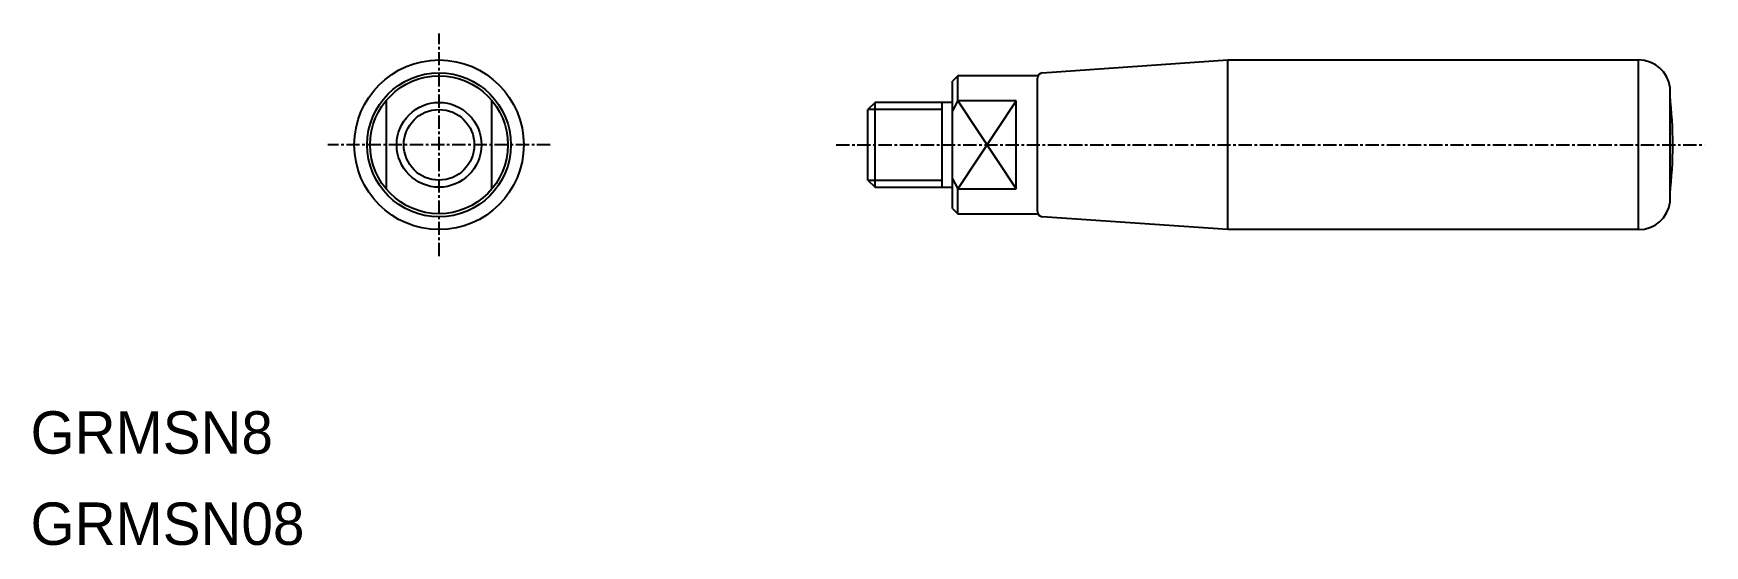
# Model space of a CAD drawing. Extents: x -6143 to -5986, y -1065 to -1017.
import ezdxf

# ---------------------------------------------------------------- set-up
doc = ezdxf.new("R2010")
doc.units = 0
doc.header["$MEASUREMENT"] = 0
doc.linetypes.add('CENTER', pattern=[2, 1.25, -0.25, 0.25, -0.25])
doc.layers.get('0').update_dxf_attribs({"linetype": 'CONTINUOUS'})
doc.layers.add('CENTER', color=1, linetype='CENTER')

msp = doc.modelspace()

# ---------------------------------------------------------------- linework, layer by layer
at = {"color": 7, "linetype": 'Continuous'}
for p, q in [((-6048.04, -1020.79), (-6030.51, -1019.58)), ((-6030.51, -1035.58), (-6030.51, -1019.58)), ((-6030.51, -1019.58), (-5991.73, -1019.58)), ((-5991.73, -1035.58), (-5991.73, -1019.58)), ((-6056.01, -1021.08), (-6056.51, -1021.58)), ((-6056.51, -1033.58), (-6056.51, -1021.58)), ((-6056.01, -1023.43), (-6056.01, -1021.08)), ((-6048.46, -1021.08), (-6056.01, -1021.08)), ((-6048.51, -1033.87), (-6048.51, -1021.29)), ((-5988.75, -1032.97), (-5988.75, -1022.19)), ((-6110.01, -1023.43), (-6110.01, -1031.73)), ((-6100.01, -1031.73), (-6100.01, -1023.43)), ((-6063.83, -1023.58), (-6064.51, -1024.26)), ((-6063.83, -1031.58), (-6063.83, -1023.58)), ((-6056.51, -1023.58), (-6063.83, -1023.58)), ((-6057.51, -1031.58), (-6057.51, -1023.58)), ((-6050.51, -1023.43), (-6056.01, -1023.43)), ((-6050.51, -1031.73), (-6050.51, -1023.43)), ((-6064.51, -1030.9), (-6064.51, -1024.26)), ((-6064.51, -1030.9), (-6063.83, -1031.58)), ((-6063.83, -1031.58), (-6056.51, -1031.58)), ((-6056.51, -1030.79), (-6056.01, -1031.73)), ((-6056.01, -1031.73), (-6050.51, -1031.73)), ((-6056.01, -1034.08), (-6056.01, -1031.73)), ((-6056.51, -1033.58), (-6056.01, -1034.08)), ((-6056.01, -1034.08), (-6048.46, -1034.08)), ((-6030.51, -1035.58), (-6048.04, -1034.37)), ((-5991.73, -1035.58), (-6030.51, -1035.58))]:
    msp.add_line(p, q, dxfattribs=at)
at = {"color": 3, "linetype": 'Continuous'}
for p, q in [((-6050.51, -1023.43), (-6056.01, -1031.73)), ((-6056.01, -1023.43), (-6050.51, -1031.73)), ((-6057.51, -1024.26), (-6064.51, -1024.26)), ((-6064.51, -1030.9), (-6057.51, -1030.9))]:
    msp.add_line(p, q, dxfattribs=at)
at = {"color": 7, "linetype": 'Continuous', "flags": 128}
msp.add_lwpolyline([(-6056.01, -1023.43), (-6056.07, -1023.54), (-6056.51, -1024.37)], dxfattribs=at)
at = {"color": 7, "linetype": 'Continuous'}
for radius in [8, 6.79, 6.5, 4]:
    msp.add_circle((-6105.01, -1027.58), radius, dxfattribs=at)
at = {"color": 3, "linetype": 'Continuous'}
msp.add_circle((-6105.01, -1027.58), 3.33, dxfattribs=at)
at = {"color": 7, "linetype": 'Continuous'}
for centre, radius, start, end in [((-6048.01, -1021.29), 0.5, 93.9518, 180), ((-5991.73, -1022.58), 3, 7.4482, 90), ((-6031.14, -1027.58), 42.63, 353.7534, 6.2466), ((-5991.73, -1032.58), 3, 270, 352.5518), ((-6048.01, -1033.87), 0.5, 180, 266.0482)]:
    msp.add_arc(centre, radius, start, end, dxfattribs=at)
at = {"layer": 'CENTER', "color": 1, "linetype": 'CENTER'}
for p, q in [((-6105.01, -1038.08), (-6105.01, -1017.08)), ((-6094.51, -1027.58), (-6115.51, -1027.58)), ((-6067.51, -1027.58), (-5985.5, -1027.58))]:
    msp.add_line(p, q, dxfattribs=at)

# ---------------------------------------------------------------- texts
for s, p in [('GRMSN8', (-6143.58, -1056.71)), ('GRMSN08', (-6143.58, -1065.31))]:
    msp.add_text(s, height=4).set_placement(p)

doc.saveas('drawing.dxf')
